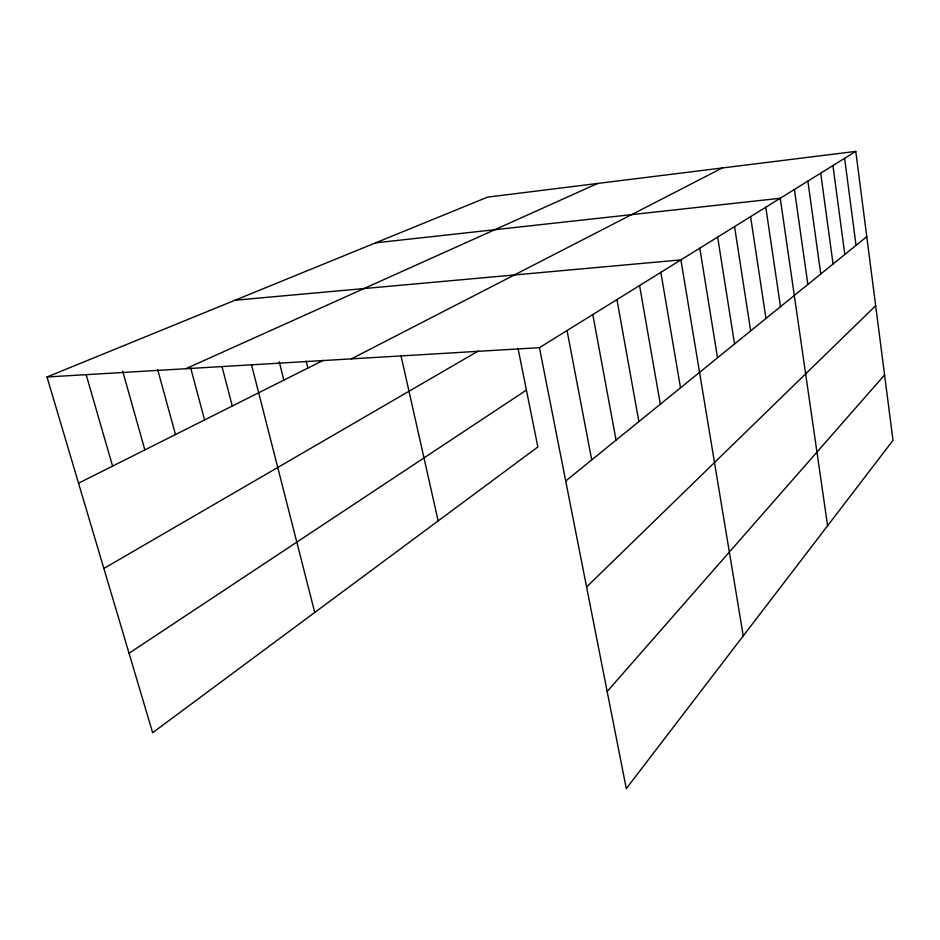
<?xml version="1.0" encoding="UTF-8"?>
<svg xmlns="http://www.w3.org/2000/svg" width="940" height="940" viewBox="0 0 940 940"><rect width="100%" height="100%" fill="white"/><g stroke="black" fill="none" stroke-linecap="round" stroke-linejoin="round"><path stroke-width="1.41" d="M607.158 691.488L884.575 374.954M586.584 586.995L875.657 305.712M565.704 481.01L866.762 236.645M129.05 653.241L526.412 390.088M539.442 347.671L855.788 151.387L893 440.355L626.298 788.613L539.442 347.671L47 376.987L152.644 732.707L537.856 446.958L518.093 348.775M103.87 568.465L478.272 351.031M351.349 358.869L722.261 167.978M78.549 483.195L323.184 360.396M185.814 368.715L597.64 183.453M47 376.987L487.566 197.13L855.788 151.387M375.601 242.837L780.247 198.258L827.6 525.754M235.035 300.224L680.901 259.898L743.246 635.898M86.269 375.048L112.588 466.111M122.694 371.171L144.854 449.907M157.65 369.526L175.486 434.538M190.714 368.069L204.591 419.922M221.958 366.494L232.286 406.021M251.509 364.732L314.759 612.457M279.239 361.736L283.833 380.148M306.146 361.031L307.873 368.081M400.945 355.473L438.157 520.913M567.043 330.551L591.718 459.895M592.811 314.559L616.064 440.143M616.945 299.578L638.883 421.613M639.576 285.537L660.327 404.212M660.855 272.33L680.513 387.821M699.795 248.172L717.525 357.776M717.655 237.091L734.539 343.97M734.563 226.599L750.661 330.892M750.59 216.658L765.947 318.472M765.795 207.223L780.482 306.687M794.406 189.469L807.86 284.468M807.871 181.114L820.761 273.987M820.702 173.148L833.063 263.999M832.946 165.558L844.813 254.47M844.625 158.308L856.034 245.363"/></g></svg>
